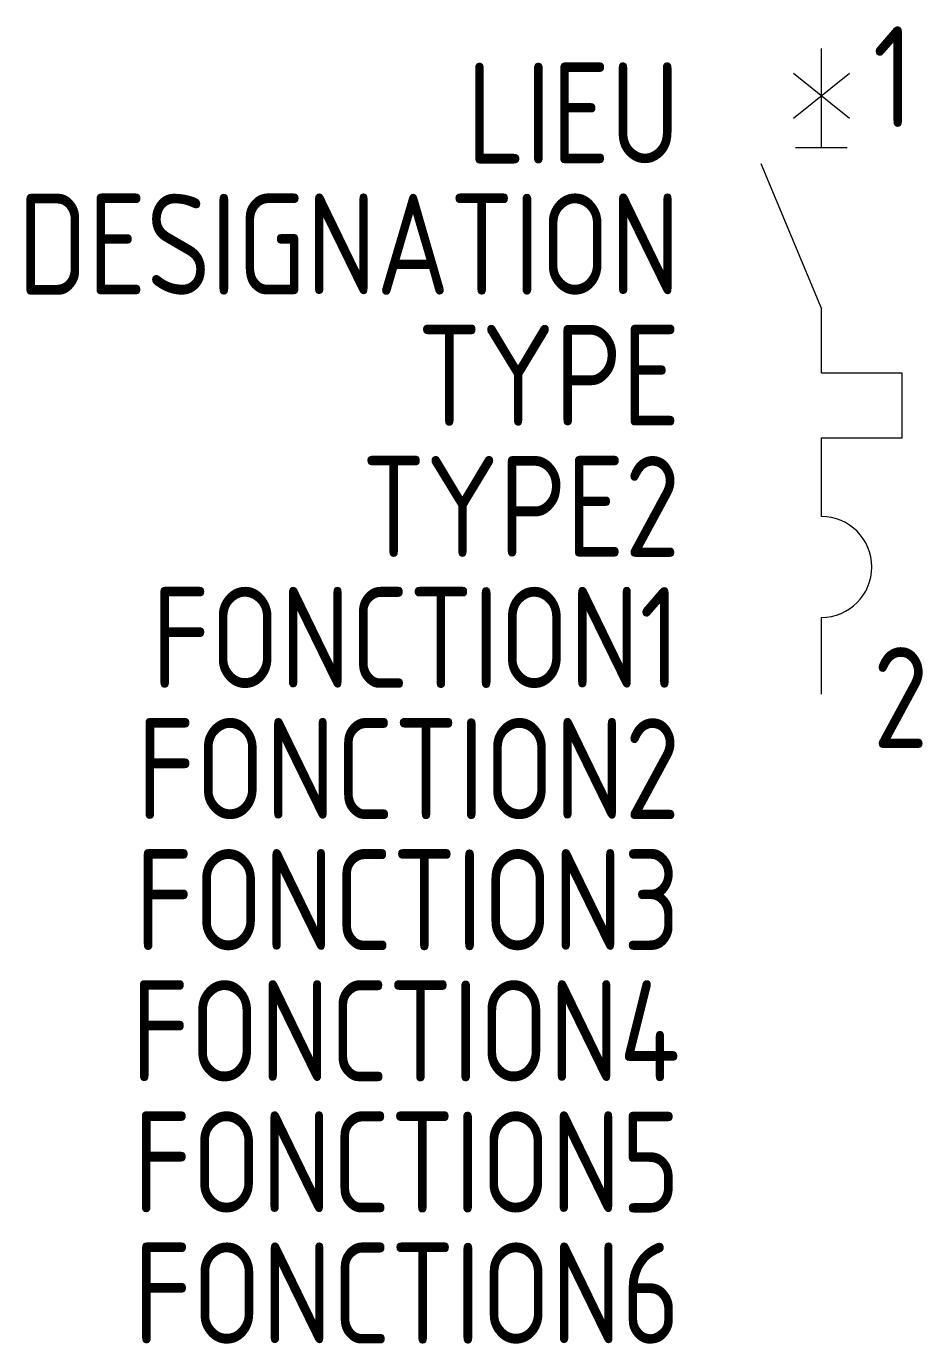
# Model space of a CAD drawing. Extents: x -1604.4 to -1582.1, y -911.7 to -879.
import ezdxf
from ezdxf.enums import TextEntityAlignment as Align

# ---------------------------------------------------------------- set-up
doc = ezdxf.new("R2010")
doc.units = 0
for name, color, linetype in [('SYMB_FIL', 3, 'CONTINUOUS'), ('SYMB_TXT_CONTACT', 2, 'CONTINUOUS'), ('SYMB_TXT_NOM', 3, 'CONTINUOUS')]:
    doc.layers.add(name, color=color, linetype=linetype)
doc.styles.add('NET2_5', font='isocp.shx', dxfattribs={"width": 0.9, "height": 2.5})

msp = doc.modelspace()

# ---------------------------------------------------------------- linework, layer by layer
at = {"layer": 'SYMB_FIL'}
for p, q in [((-1584.634, -882.043), (-1584.634, -879.593)), ((-1585.329, -880.207), (-1583.939, -881.319)), ((-1585.329, -881.319), (-1583.939, -880.207)), ((-1585.274, -882.043), (-1583.994, -882.043)), ((-1586.134, -882.443), (-1584.634, -886.043)), ((-1584.634, -887.643), (-1584.634, -886.043)), ((-1582.634, -887.643), (-1584.634, -887.643)), ((-1582.634, -889.243), (-1582.634, -887.643)), ((-1584.634, -891.193), (-1584.634, -889.243)), ((-1584.634, -889.243), (-1582.634, -889.243)), ((-1584.634, -895.593), (-1584.634, -893.693))]:
    msp.add_line(p, q, dxfattribs=at)
msp.add_arc((-1584.634, -892.443), 1.25, 270, 90, dxfattribs=at)

# ---------------------------------------------------------------- texts
at = {"layer": 'SYMB_TXT_CONTACT', "style": 'NET2_5', "width": 0.9, "flags": 8}
for tag, p, s in [('1', (-1583.359, -881.543), '1'), ('2', (-1583.359, -896.93), '2')]:
    msp.add_attdef(tag, p, s, height=2.5, dxfattribs=at)
at = {"layer": 'SYMB_TXT_NOM', "style": 'NET2_5', "width": 0.9, "flags": 8}
for tag, text, p in [('LIEU', '', (-1588.134, -882.443)), ('DESIGNATION', 'Q?', (-1588.134, -885.693)), ('TYPE', '-', (-1588.134, -888.943)), ('TYPE2', '-', (-1588.134, -892.193)), ('FONCTION1', '', (-1588.134, -895.443)), ('FONCTION2', '', (-1588.134, -898.693)), ('FONCTION3', '', (-1588.134, -901.943)), ('FONCTION4', '', (-1588.134, -905.193)), ('FONCTION5', '', (-1588.134, -908.443)), ('FONCTION6', '', (-1588.134, -911.693))]:
    msp.add_attdef(tag, text=text, height=2.5, dxfattribs=at).set_placement(p, align=Align.RIGHT)

doc.saveas('drawing.dxf')
